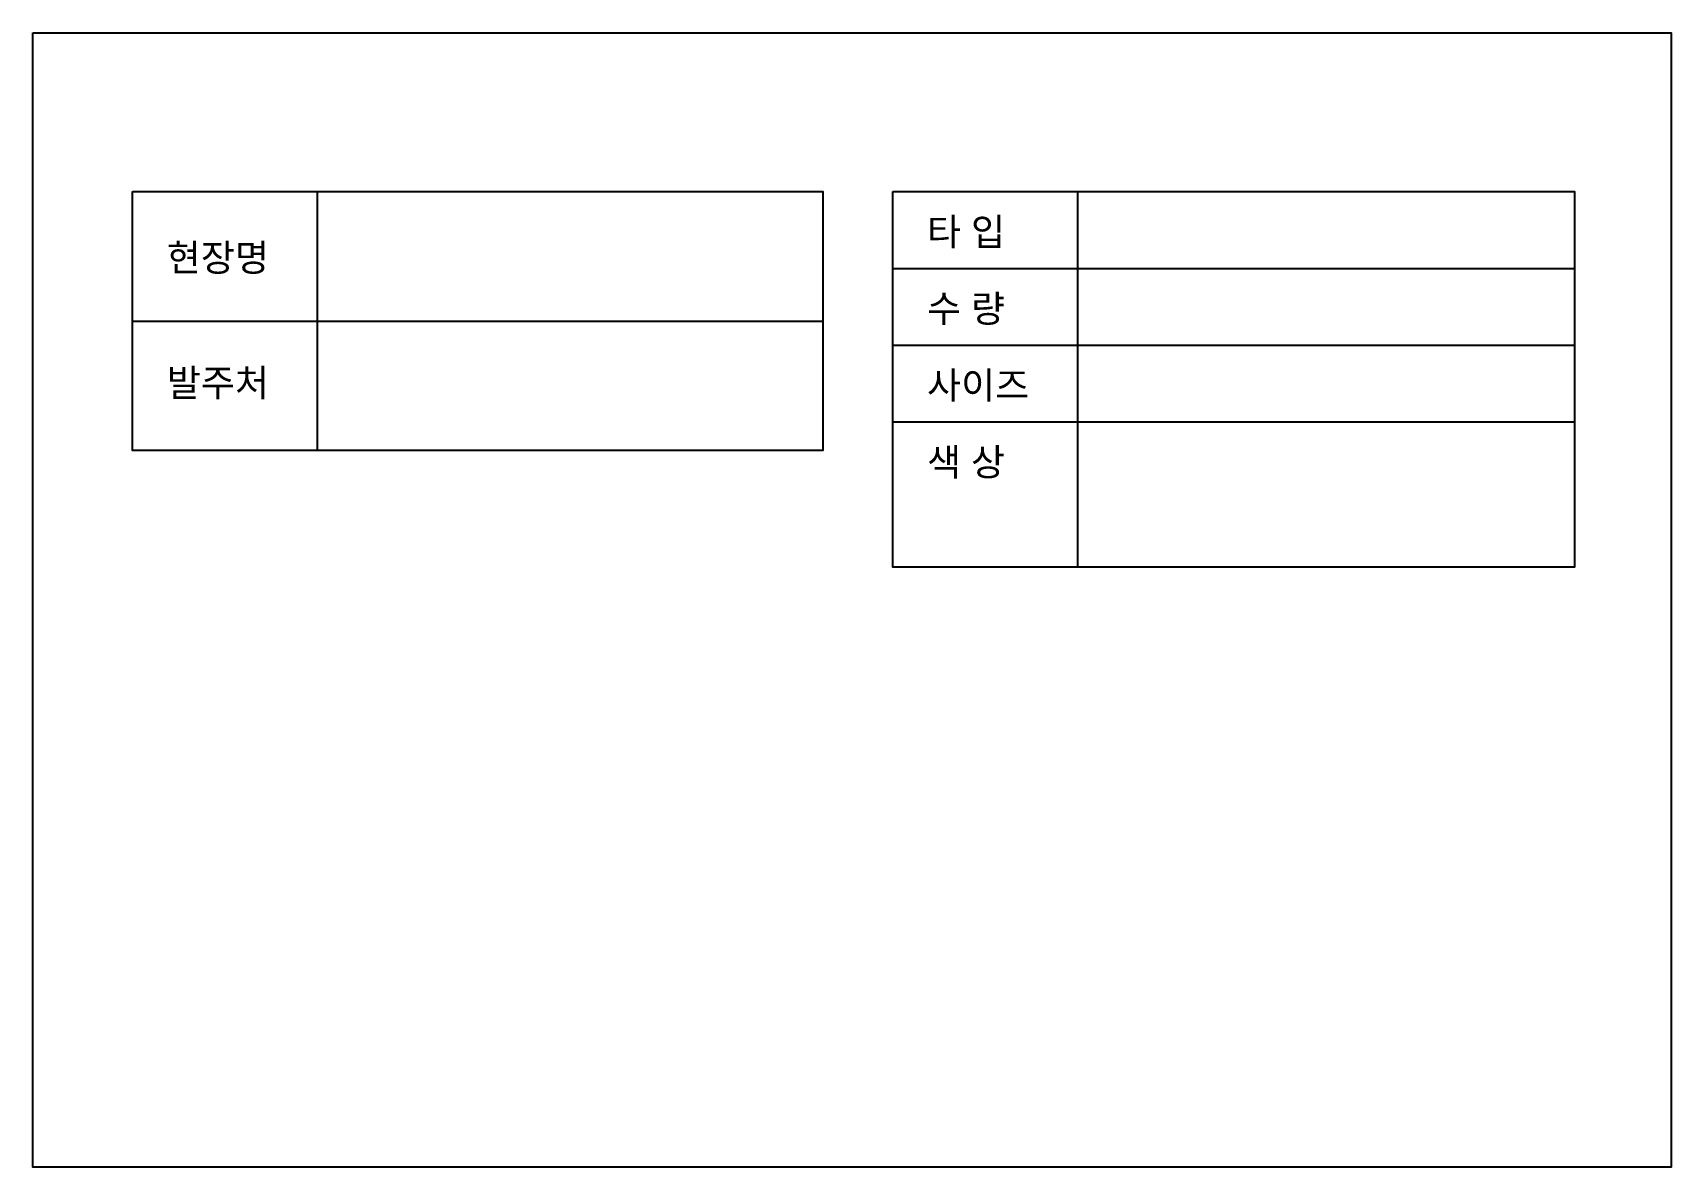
# Model space of a CAD drawing. Header units: millimetres. Extents: x 0 to 400, y 1000 to 1277.
import ezdxf

# ---------------------------------------------------------------- set-up
doc = ezdxf.new("R2010")
doc.units = ezdxf.units.MM
doc.header["$LTSCALE"] = 100
doc.styles.add('돋움', font='gulim.ttc')

# ---------------------------------------------------------------- blocks, each defined once
blk = doc.blocks.new('15')
blk.add_lwpolyline([(58964.08, -169573.91), (59364.08, -169573.91), (59364.08, -169850.91), (58964.08, -169850.91)], close=True)
blk = doc.blocks.new('title_frame')
at = {"color": 3}
for p, q in [((69.45, 238.2), (69.45, 175.01)), ((255.05, 238.2), (255.05, 146.52)), ((209.95, 219.47), (376.38, 219.47)), ((24.34, 206.61), (192.87, 206.61)), ((209.95, 200.73), (376.38, 200.73)), ((209.95, 181.99), (376.38, 181.99))]:
    blk.add_line(p, q, dxfattribs=at)
for points in [[(24.34, 238.2), (192.87, 238.2), (192.87, 175.01), (24.34, 175.01)], [(209.95, 238.2), (376.38, 238.2), (376.38, 146.52), (209.95, 146.52)]]:
    blk.add_lwpolyline(points, close=True)
blk.add_blockref('15', (-58964.08, 169850.91))
at = {"style": '돋움'}
for s, p in [('타 입', (218.32, 225.07)), ('현장명', (32.71, 218.78)), ('수 량', (218.32, 206.34)), ('발주처', (32.71, 188.23)), ('사이즈', (218.32, 187.6)), ('색 상', (218.32, 168.86))]:
    blk.add_text(s, height=6.629, dxfattribs=at).set_placement(p)

msp = doc.modelspace()

# ---------------------------------------------------------------- block references
msp.add_blockref('title_frame', (0, 1000))

doc.saveas('drawing.dxf')
